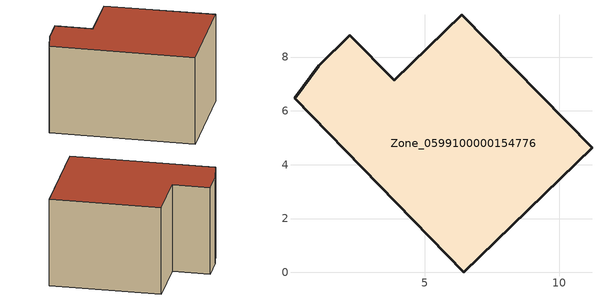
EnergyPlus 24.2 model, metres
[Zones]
Zone_0599100000154776
 floor ground (C_G): 0.16,6.47 1.06,7.67 2.22,8.81 3.86,7.13 6.37,9.58 11.21,4.64 6.45,0 z0
 wall outside (C_F): 11.21,4.64 6.37,9.58 3.86,7.13 2.22,8.81 1.06,7.67 0.16,6.47 6.45,0 11.21,4.64 z0:5.7
 roof outside (C_R): 1.06,7.67 0.16,6.47 6.45,0 11.21,4.64 6.37,9.58 3.86,7.13 2.22,8.81 z5.7
[BUILDING]
Pand.0599100000154776: North Axis=0; Terrain=City; Loads Convergence Tolerance Value=0.04; Temperature Convergence Tolerance Value=0.4; Solar Distribution=FullExterior; Maximum Number of Warmup Days=25; Minimum Number of Warmup Days=1
[Site:Location]
Rotterdam.The.Hague.AP_ZH_NLD Design_Conditions: Latitude=51.96; Longitude=4.45; Time Zone=1; Elevation=-4.5
[SITE:GROUNDTEMPERATURE:BUILDINGSURFACE]
18, 18, 18, 18, 18, 18, 18, 18, 18, 18, 18, 18
[MATERIAL] Thermal Absorptance=0.9; Solar Absorptance=0.7; Visible Absorptance=0.7
Name | Roughness | Thickness | Conductivity | Density | Specific Heat
G.TI.1975-1991 | MediumSmooth | 0.15 | 0.288461 | 540 | 1210
F.TI.1975-1991 | Rough | 0.3 | 0.230769 | 1920 | 840
R.TI.1975-1991 | MediumRough | 0.2 | 0.153846 | 1500 | 1000
[CONSTRUCTION]
C_G: G.TI.1975-1991
C_F: F.TI.1975-1991
C_R: R.TI.1975-1991
[ZONE]
Zone_0599100000154776: Type=1; Multiplier=1; Ceiling Height=Autocalculate; Volume=Autocalculate; Floor Area=autocalculate; Part of Total Floor Area=Yes
[ZONEINFILTRATION:DESIGNFLOWRATE]
Infil_Zone_0599100000154776: Zone or ZoneList or Space or SpaceList=Zone_0599100000154776; Schedule=AlwaysOn; Design Flow Rate Calculation Method=Flow/Area; Flow Rate per Floor Area=0.003; Constant Term Coefficient=1; Temperature Term Coefficient=0; Velocity Term Coefficient=0; Velocity Squared Term Coefficient=0
[HVACTEMPLATE:ZONE:IDEALLOADSAIRSYSTEM]
Zone_0599100000154776: Maximum Heating Supply Air Temperature=50; Minimum Cooling Supply Air Temperature=13; Maximum Heating Supply Air Humidity Ratio=0.0156; Minimum Cooling Supply Air Humidity Ratio=0.0077; Heating Limit=NoLimit; Cooling Limit=NoLimit; Dehumidification Control Type=ConstantSensibleHeatRatio; Cooling Sensible Heat Ratio=0.7; Dehumidification Setpoint=60; Humidification Control Type=None; Humidification Setpoint=30; Outdoor Air Method=None; Outdoor Air Flow Rate per Person=0.00944; Outdoor Air Flow Rate per Zone Floor Area=0; Outdoor Air Flow Rate per Zone=0; Demand Controlled Ventilation Type=None; Outdoor Air Economizer Type=NoEconomizer; Heat Recovery Type=None; Sensible Heat Recovery Effectiveness=0.7; Latent Heat Recovery Effectiveness=0.65
[ZONECONTROL:THERMOSTAT]
ThermostatControl_Zone_0599100000154776: Zone or ZoneList=Zone_0599100000154776; Control Type Schedule=DualSetpointControlType; Control 1=Thermostat_Zone_0599100000154776; Temperature Difference Between Cutout And Setpoint=0
[THERMOSTATSETPOINT:DUALSETPOINT]
Thermostat_Zone_0599100000154776: Heating Setpoint Temperature Schedule=HeatingSetpoint_Zone_0599100000154776; Cooling Setpoint Temperature Schedule=CoolingSetpoint_Zone_0599100000154776
[SCHEDULE:COMPACT]
HeatingSetpoint_Zone_0599100000154776: Through: 12/31, For: AllDays, Until: 24:00, 21
CoolingSetpoint_Zone_0599100000154776: Through: 12/31, For: AllDays, Until: 24:00, 24
DualSetpointControlType: Through: 12/31, For: AllDays, Until: 24:00, 4
AlwaysOn: Through: 12/31, For: AllDays, Until: 24:00, 1
